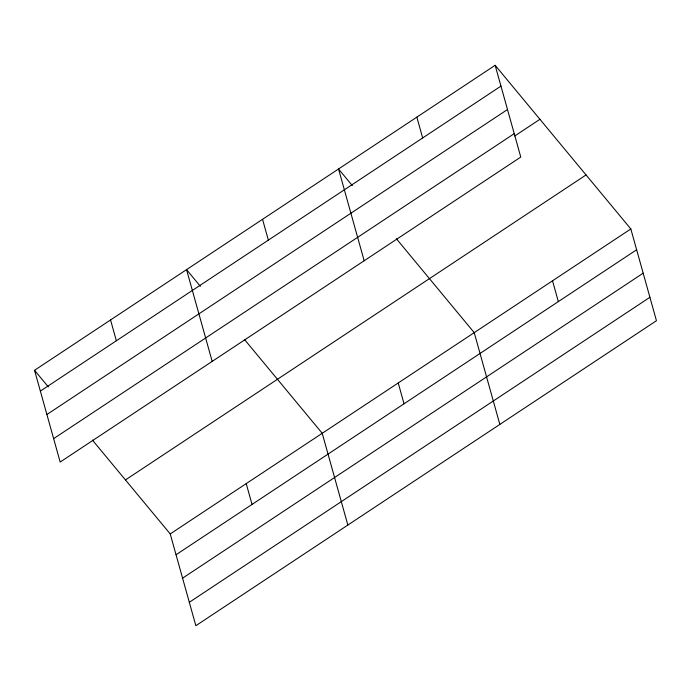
<?xml version="1.0" encoding="UTF-8"?>
<svg xmlns="http://www.w3.org/2000/svg" width="691" height="691" viewBox="0 0 691 691"><rect width="100%" height="100%" fill="white"/><g stroke="black" fill="none" stroke-linecap="round" stroke-linejoin="round"><path stroke-width="1.04" d="M495.153 65.291L520.772 157.064L60.169 462.046L34.55 370.281L495.153 65.291L630.831 228.954L656.45 320.719L195.847 625.709L170.228 533.936L92.404 440.072M40.363 391.097L500.966 86.107M46.902 414.514L507.505 109.523M53.63 438.638L514.242 133.648M514.726 135.989L539.93 119.301M125.451 479.934L586.054 174.944M170.228 533.936L630.831 228.954M176.032 554.752L636.644 249.762M182.571 578.168L643.174 273.178M189.308 602.293L649.911 297.303M352.324 185.611L338.547 168.993L364.174 260.757M396.401 238.775L474.225 332.647L499.843 424.412M200.33 286.255L186.553 269.637L212.172 361.402M244.407 339.419L322.222 433.292L347.849 525.056M34.55 370.281L48.327 386.9M552.524 280.796L558.337 301.613M416.854 117.142L422.659 137.958M398.223 382.969L404.036 403.786M262.545 219.315L268.358 240.131M246.221 483.614L252.034 504.43M110.551 319.959L116.364 340.775"/></g></svg>
